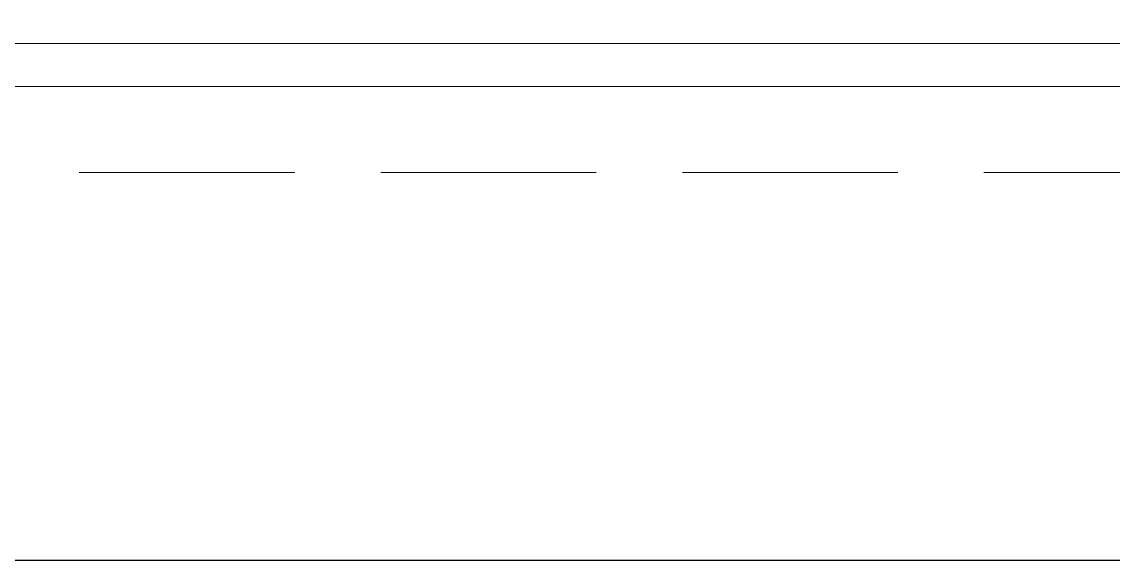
# Model space of a CAD drawing. Extents: x -518115 to 1124316, y -209821 to 1628073.
# Drawn here: x 846600 to 847867, y 517690 to 518315 of the extents above; entities that cross this region are included whole.
import ezdxf

# ---------------------------------------------------------------- set-up
doc = ezdxf.new("R2010")
doc.units = 0
doc.header["$LTSCALE"] = 1000
doc.header["$MEASUREMENT"] = 0
doc.linetypes.add('DASH', pattern=[0.35, 0.25, -0.1])
doc.linetypes.add('DOTE', pattern=[2.42, 2, -0.2, 0.02, -0.2])
for name, color, linetype, lineweight in [('DOTE', 19, 'DOTE', 9), ('平面-栏杆', 135, 'Continuous', 15), ('平面-看线', 45, 'Continuous', 15)]:
    doc.layers.add(name, color=color, linetype=linetype, lineweight=lineweight)
doc.layers.add('看线', color=251, linetype='Continuous')

# ---------------------------------------------------------------- blocks, each defined once
blk = doc.blocks.new('GDGDGDSDA')
at = {"layer": 'DOTE', "linetype": 'DOTE', "ltscale": 0.3}
blk.add_line((471334.8, 361558.3), (417334.8, 361558.3), dxfattribs=at)

msp = doc.modelspace()

# ---------------------------------------------------------------- linework, layer by layer
at = {"layer": '平面-栏杆'}
for points in [[(844566.6, 518290.4), (849216.6, 518290.4)], [(844566.6, 518240.4), (849216.6, 518240.4)]]:
    msp.add_lwpolyline(points, dxfattribs=at)
at = {"layer": '平面-看线', "linetype": 'DASH'}
msp.add_lwpolyline([(844566.6, 518140.4), (849216.6, 518140.4)], dxfattribs=at)
at = {"layer": '看线', "color": 201}
msp.add_lwpolyline([(830316.6, 519190.4), (830316.6, 517690.4), (850516.6, 517690.4), (850516.6, 519190.4), (852916.6, 519190.4)], dxfattribs=at)

# ---------------------------------------------------------------- block references
msp.add_blockref('GDGDGDSDA', (408581.8, 156682.1))

doc.saveas('drawing.dxf')
